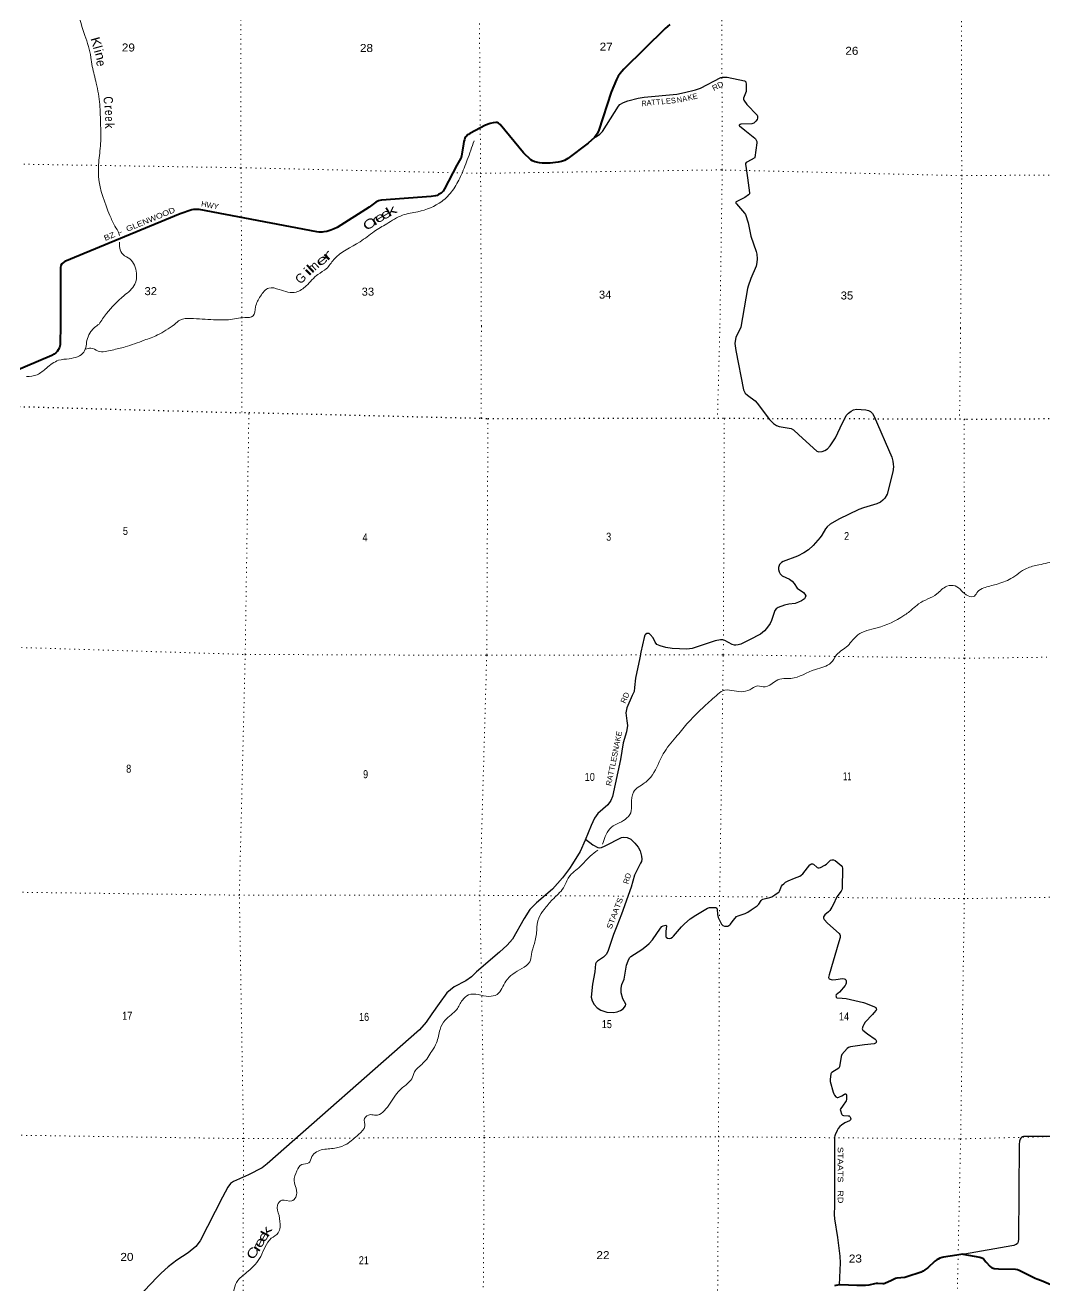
# Model space of a CAD drawing. Header units: feet. Extents: x -256679 to 5, y -731788 to -547785.
# Drawn here: x -118259 to -95959, y -615592 to -588025 of the extents above; entities that cross this region are included whole.
import ezdxf
from ezdxf.enums import TextEntityAlignment as Align

# ---------------------------------------------------------------- set-up
doc = ezdxf.new("R2010")
doc.units = ezdxf.units.FT
doc.header["$LTSCALE"] = 70
doc.linetypes.add('DOTTED', pattern=[1.5, 0.3, -1.2])
for name, color, linetype, lineweight in [('26', 7, 'Continuous', 40), ('29', 7, 'Continuous', 25), ('39', 7, 'Continuous', 13), ('6', 7, 'DOTTED', 25), ('7', 7, 'DOTTED', 13)]:
    doc.layers.add(name, color=color, linetype=linetype, lineweight=lineweight)
for name, color, linetype in [('27', 7, 'Continuous'), ('30', 7, 'Continuous'), ('41', 7, 'Continuous')]:
    doc.layers.add(name, color=color, linetype=linetype)

msp = doc.modelspace()

# ---------------------------------------------------------------- linework, layer by layer
at = {"layer": '26'}
for points in [[(-104158.76, -588011.61), (-104260.39, -588099.27), (-105165.05, -588988.85), (-105212.03, -589038.13), (-105244.38, -589077.98), (-105287.93, -589138.98), (-105328.06, -589211.51), (-105439.54, -589486.93), (-105711.92, -590319.97), (-105752.03, -590400.18), (-105810.02, -590479.24), (-105947.8, -590601.92), (-106391.58, -590943.01), (-106461.55, -590982.79), (-106530.94, -591005.26), (-106598.35, -591021.25), (-106777.01, -591039.15), (-106953.98, -591042.61), (-107013.71, -591037.63), (-107115.74, -591012.73), (-107165.51, -590992.81), (-107201.3, -590969.84), (-107357.94, -590817.53), (-107869.76, -590198.48), (-107909.79, -590165.06), (-107933.84, -590154.29), (-107961.83, -590151.17), (-108024, -590157.66), (-108088.75, -590173.58), (-108189.03, -590209.82), (-108537.3, -590394.58), (-108566.35, -590411.83), (-108581.79, -590422.29), (-108600.76, -590440.64), (-108618.49, -590460.88), (-108630, -590474.88), (-108640.89, -590498.23), (-108653.02, -590531.53), (-108663.29, -590566.71), (-108675.01, -590617.1), (-108717.41, -590884.81), (-108722.48, -590905.33), (-108726.74, -590918.43), (-108733.59, -590935.23), (-108818.81, -591084.67), (-109086.94, -591605.68), (-109118.18, -591652.65), (-109137.96, -591674.15), (-109161.6, -591694.07), (-109217.59, -591728.93), (-109251.19, -591746.36), (-109286.03, -591757.57), (-109380.24, -591771.82), (-110465.93, -591848.96), (-110503.54, -591855.31), (-110532.16, -591865.27), (-110562.02, -591878.96), (-110588.79, -591895.6), (-110734.43, -592004.15), (-111438.59, -592447.31), (-111499.91, -592478.25), (-111575.46, -592508.31), (-111664.96, -592532.41), (-111728.5, -592544.42), (-111764.59, -592548.15), (-111826.8, -592546.91), (-111879.6, -592539.85), (-114456.62, -592055.44), (-114543.01, -592051.39), (-114580.34, -592056.37), (-114617.13, -592063.53), (-114866.79, -592150.77), (-117391.12, -593190.58), (-117415.58, -593202.99), (-117455.82, -593240.38), (-117476.66, -593282.48), (-117485.69, -593322.55), (-117489.81, -593378.59), (-117485.55, -594559.03)], [(-117485.55, -594559.03), (-117495.4, -595016.54), (-117508.46, -595073.27), (-117535.78, -595122.69), (-117559.47, -595158.33), (-117587.8, -595188.57), (-117627.47, -595218.81), (-117674.35, -595246.5), (-119382.98, -595965.83)], [(-97748.54, -614903.4), (-97881.72, -614923.75), (-98176.96, -614966.46), (-98204.32, -614972.61), (-98253.46, -614990.09), (-98293.13, -615008.99), (-98323.36, -615026.94), (-98362.81, -615056.23), (-98519.45, -615196.01), (-98578.85, -615244.78), (-98618.52, -615270.3), (-98641.18, -615282.59), (-98665.96, -615293.72), (-98976.96, -615398.36), (-98996.8, -615404.03), (-99018.81, -615408.66), (-99191.37, -615428.6), (-99222.54, -615434.27), (-99253.23, -615445.14), (-99323.66, -615480.47)], [(-97748.54, -614903.4), (-97376.59, -614968.47), (-97338.83, -614979.27), (-97319.05, -614988.26), (-97299.27, -615004.46), (-97245.04, -615070.11), (-97155.43, -615169.98), (-97117.43, -615197.08), (-97090.7, -615207.76), (-97069.13, -615213.15), (-96973.37, -615221.88), (-96596.25, -615229.35), (-96554.96, -615236.08), (-96520.73, -615249.14), (-96433.05, -615290.84), (-96169.22, -615421.85), (-96133.26, -615439.84), (-96031.39, -615479.38), (-95777.66, -615587.2)], [(-99323.66, -615480.47), (-99373.61, -615505.53), (-99455.36, -615539.65), (-99480.86, -615546.26), (-99504.47, -615549.1), (-99611.21, -615544.37), (-99650.13, -615544.55), (-99682.05, -615548.15), (-99806.45, -615576.03), (-99877.08, -615584.53), (-99957.37, -615588.31), (-100068.86, -615587.02), (-100435.33, -615571.53), (-100487.71, -615575.55), (-100530.68, -615584.52), (-100557.6, -615593.5)]]:
    msp.add_lwpolyline(points, dxfattribs=at)
at = {"layer": '29'}
for points in [[(-105788.96, -590474.03), (-105694.07, -590409.54), (-105634.31, -590352.24), (-105282.89, -589792.4), (-105250, -589761.06), (-105176.15, -589713.28), (-105079.71, -589680.28), (-104851.95, -589622.29), (-104718.56, -589600.96), (-104005.78, -589532.66), (-103835.88, -589499.65), (-103594.71, -589440.31), (-103488.24, -589400.7), (-103041.58, -589170.6), (-103016.99, -589162.4), (-102989.81, -589159.43), (-102905.01, -589164.19), (-102526.91, -589237.35), (-102511.92, -589247.46), (-102500.56, -589260.31), (-102495.12, -589279.11), (-102492.38, -589303.48), (-102489.19, -589451.2), (-102491.4, -589474.08), (-102550.97, -589616.37), (-102551.96, -589627.25), (-102550.7, -589640.83), (-102543.06, -589662.85), (-102473.69, -589757.02), (-102251.34, -589995.21), (-102242.09, -590011.98), (-102239.13, -590028.8), (-102243.08, -590059.46), (-102251.98, -590083.19), (-102278.71, -590125.75), (-102319.19, -590163.3), (-102341.92, -590173.19), (-102366.8, -590178.19), (-102603.8, -590186.9), (-102623.13, -590192.97), (-102632.02, -590197.92), (-102639.85, -590207.08), (-102640.92, -590215.72), (-102634.99, -590225.61), (-102520.65, -590323.14), (-102300.7, -590493.1), (-102283.61, -590512.43), (-102267.79, -590540.12), (-102259.89, -590569.79), (-102259.91, -590599.35), (-102301.9, -590916.94), (-102306.84, -590928.81), (-102314.23, -590934.69), (-102458.44, -591009.37), (-102490.68, -591028.7), (-102504.43, -591045.63), (-102507.48, -591061.33), (-102491.75, -591155.98), (-102462.45, -591358.6), (-102417.05, -591691.34), (-102416.56, -591710.14), (-102422.2, -591719.75), (-102438.8, -591736.84), (-102518.2, -591794.29), (-102710.12, -591887.17), (-102717.04, -591897.06), (-102718.45, -591905.26), (-102716.05, -591916.84), (-102704.24, -591931.31), (-102523.32, -592131.46), (-102504.02, -592163.54), (-102444.71, -592346.01), (-102384.77, -592636.86), (-102272.27, -592970.13), (-102257.93, -593033.89), (-102250.52, -593136.29), (-102254.48, -593213.43), (-102272.52, -593290.83), (-102385.45, -593564.11), (-102449.19, -593727.72), (-102464.56, -593781.1), (-102606.87, -594629.65)], [(-102606.87, -594629.65), (-102713.39, -594852.52), (-102724.57, -594888.17), (-102736.09, -594982.7), (-102716.85, -595137.21), (-102546.48, -595996.63), (-102528.37, -596041.93), (-102511.3, -596068.85), (-102458.95, -596117.44), (-102292.93, -596235.23), (-102246.04, -596293.11), (-101979.45, -596649.72), (-101891.48, -596733.58), (-101828.09, -596775.87), (-101771.89, -596797.42), (-101505.71, -596843.25), (-101452.3, -596875.53), (-101340.16, -596980.65), (-100947.41, -597342.08), (-100902.94, -597352.74), (-100827.48, -597346.7), (-100767.11, -597322.54), (-100710.76, -597285.46), (-100652.41, -597225.89), (-100535.26, -597045.99), (-100434.5, -596832.11)], [(-100434.5, -596832.11), (-100306.43, -596560.25), (-100253.98, -596507.06), (-100196.63, -596464.77), (-100142.3, -596437.59), (-100077.36, -596419.38), (-99873.12, -596434.73), (-99816.31, -596449.67), (-99771.03, -596470.81), (-99728.77, -596513.1), (-99692.55, -596579.54), (-99307.56, -597472.95), (-99280.53, -597561.14), (-99271.48, -597624.57), (-99268.46, -597681.96), (-99279.13, -597787.92), (-99403.82, -598276.33), (-99457.11, -598367.56), (-99499.36, -598412.87), (-99553.7, -598455.15), (-99633.27, -598491.39), (-99924.96, -598578.98), (-100026.51, -598615.17), (-100464.26, -598826.89), (-100653.92, -598935.38), (-100719.49, -598991.65), (-100756.55, -599035.05), (-100835.03, -599177.01), (-100868.93, -599227.28), (-101022.17, -599403.53), (-101128.7, -599496.28), (-101230.44, -599563.61), (-101367.77, -599633.08), (-101681.7, -599753.88), (-101717.03, -599775.19), (-101760.18, -599820.33), (-101785.68, -599881.01), (-101784.32, -599926.04), (-101769.23, -599980.41), (-101745.08, -600022.69), (-101702.49, -600064), (-101540.62, -600139.23), (-101482.48, -600179.75), (-101436.93, -600230.13), (-101371.36, -600334.81), (-101235.66, -600433.93), (-101204.78, -600463.66), (-101186.67, -600505.94), (-101200.14, -600538.42), (-101216.86, -600566.35), (-101281.75, -600614.67), (-101345.14, -600644.87), (-101421.15, -600669.32), (-101556.43, -600684.14), (-101653.69, -600705.92), (-101788.85, -600759.65), (-101831.11, -600786.83), (-101864.62, -600824.86), (-101933.74, -601043.56), (-101966.24, -601110.92), (-102045.42, -601218.73), (-102090.7, -601267.06), (-102179.73, -601338.11), (-102413.67, -601466.4), (-102606.85, -601560.03), (-102667.22, -601575.13), (-102713.82, -601585.29), (-102748.72, -601584.19), (-102793.99, -601569.09), (-102959.65, -601479.45), (-103000.76, -601466.4), (-103049.05, -601463.38), (-103166.01, -601488.14), (-103673.64, -601653.29), (-103788.57, -601668.76), (-104110.31, -601654.48), (-104247.37, -601635.54), (-104371.13, -601599.3), (-104442.36, -601564.12), (-104482.81, -601517.75), (-104523.74, -601419.24), (-104586.95, -601345.59), (-104612.6, -601330.49), (-104639.46, -601328.27), (-104663.92, -601327.47), (-104689.58, -601345.59), (-104703.16, -601363.71), (-104724.02, -601413.94), (-104791.79, -601738.31), (-104816.47, -601857.77)], [(-104816.47, -601857.77), (-104908.86, -602304.97), (-104929.54, -602508.41), (-104943.13, -602595.99), (-104980.91, -602683.45), (-105100.08, -602952.39), (-105119.05, -603061.5), (-105099.93, -603238.06), (-105088.01, -603338.99), (-105105.16, -603476.62), (-105180.51, -603718.74), (-105236.45, -604081.29), (-105414.88, -604894.16), (-105453.24, -604982.03), (-105517.96, -605073.95), (-105730.94, -605265.93), (-105805.89, -605364.82), (-105878.83, -605526.76), (-106014.68, -605848.69), (-106117.3, -606093.5), (-106287.74, -606364.21), (-106355.76, -606468.01), (-106506.68, -606667.35), (-106727.23, -606914.76), (-107079.3, -607215.24), (-107218.27, -607362.72), (-107345.49, -607562.4), (-107602.37, -608008.35), (-107715.03, -608145.47), (-107884.08, -608298.77), (-108389.05, -608728.59), (-108495.83, -608835.92), (-108618.41, -608925.61), (-108879.48, -609056.25), (-109039.15, -609186.27), (-109205.82, -609417.05), (-109365.23, -609644.59), (-109491.91, -609826.58), (-109631.42, -609991.75), (-112966.14, -612925.39), (-113078.13, -613009.1), (-113375.37, -613161.57), (-113700.62, -613307.84), (-113769.04, -613354.28), (-113827.47, -613437.35), (-113942.77, -613657.15), (-114430.08, -614610.72), (-114523.16, -614732.1), (-114692.13, -614871.36), (-114939.33, -615032.17), (-115130.35, -615178.54), (-115281.29, -615312.67), (-115378.53, -615413.61)], [(-106003.15, -605821.38), (-105841.12, -605951.58), (-105731.07, -606008.91), (-105702.27, -606011.98), (-105657, -606005.94), (-105576.65, -605973.81), (-105219.32, -605788.48), (-105169.03, -605779.95), (-105092.55, -605788.48), (-105015.04, -605827.06), (-104926.53, -605909.29), (-104851.07, -605996.88), (-104812.03, -606083), (-104781.65, -606196.22), (-104775.61, -606262.67), (-104780.14, -606311), (-104798.25, -606350.26), (-104928.92, -606611.57), (-105006.39, -606875.73), (-105215.71, -607463.85), (-105321.17, -607730.24)], [(-101435.34, -606680.44), (-101317.5, -606634.85), (-101285.54, -606613.04), (-101253.85, -606582.84), (-101095.38, -606386.52), (-101074.25, -606369.91), (-101057.71, -606363.85), (-101036.52, -606365.38), (-101015.39, -606374.44), (-100938.42, -606442.39), (-100911.93, -606451), (-100890.12, -606452.97), (-100862.96, -606443.9), (-100769.42, -606393.78), (-100733.92, -606369.91), (-100643.37, -606282.32), (-100616.58, -606274.46), (-100579.98, -606277.79), (-100546.77, -606292.89), (-100410.94, -606403.14), (-100391.32, -606431.83), (-100383.16, -606458.42), (-100392.08, -606904.51), (-100396.61, -606933.21), (-100411.78, -606961.49), (-100506.56, -607087.19), (-100587.57, -607259.1), (-100615.45, -607310.75), (-100662.99, -607387.76), (-100686.52, -607414.85), (-100769.39, -607482.9), (-100786.75, -607502.54), (-100795.24, -607524.43), (-100795.81, -607550.86), (-100781.47, -607579.55), (-100709.8, -607659.31), (-100458.5, -607887.62), (-100443.41, -607907.26), (-100434.76, -607929.75), (-100431.34, -607946.52), (-100434.36, -607975.21), (-100461.51, -608067.93), (-100677.54, -608790.34), (-100687.91, -608846.58), (-100685.65, -608863.2), (-100671.98, -608878.59), (-100633.58, -608894.91), (-100596.6, -608897.93), (-100529.84, -608893.54), (-100382.29, -608873.77), (-100345.48, -608878.69), (-100327.96, -608887.36), (-100311.36, -608902.46), (-100300.79, -608925.11), (-100300.79, -608947.77), (-100305.32, -608973.44), (-100312.87, -608999.11), (-100328.19, -609023.16), (-100449.13, -609170.75), (-100518.12, -609230.17), (-100525.67, -609248.29), (-100523.74, -609268.52), (-100518.12, -609283.02), (-100507.56, -609292.08), (-100391.7, -609299.44), (-100305.32, -609307.19), (-99924.99, -609394.78), (-99881.48, -609409), (-99680.5, -609491.43), (-99657.11, -609508.03), (-99643.72, -609526.82), (-99635.98, -609544.28), (-99635.98, -609550.32), (-99644.27, -609566.94), (-99695.86, -609621.85)], [(-104614.13, -608105.06), (-104541.56, -608027.59), (-104365.97, -607768.07), (-104333.42, -607736.59), (-104303.23, -607718.46), (-104245.47, -607706.69), (-104230.79, -607718.46), (-104250.17, -607843), (-104248.9, -607920.82), (-104245.88, -607951.03), (-104236.83, -607969.15), (-104212.85, -607987.6), (-104173.44, -607996.33), (-104140.24, -607987.27), (-104097.98, -607966.13), (-104076.44, -607948.38), (-103903.12, -607740.98), (-103841.41, -607676.18), (-103711.62, -607564.43), (-103591.35, -607488.35), (-103337.33, -607334.88), (-103315.44, -607324.31), (-103290.02, -607319.87), (-103153.82, -607320.75), (-103132.08, -607331.86), (-103123.02, -607359.05), (-103118.56, -607475.36), (-103103.4, -607534.22), (-103031.49, -607684.44), (-103003.03, -607712.42), (-102964.55, -607727.52), (-102913.99, -607729.04), (-102891.35, -607726.02), (-102869.39, -607713.56), (-102849.09, -607698.83), (-102834, -607685.24), (-102772.66, -607599.9), (-102732.88, -607549.33), (-102698.17, -607517.61), (-102661.98, -607500.36), (-102513.49, -607449.19), (-102453.67, -607417.94), (-102381.23, -607368.11), (-102248.22, -607280.47), (-102225.03, -607262.4), (-102209.94, -607242.77), (-102159.49, -607162.75), (-102143.53, -607147.63), (-102125.42, -607137.06), (-101974.5, -607100.81), (-101930.73, -607084.03), (-101861.31, -607043.43), (-101788.05, -606992.72), (-101770.76, -606975.47), (-101761.7, -606961.88), (-101715.22, -606852.84), (-101693.78, -606825.96), (-101669.64, -606801.8), (-101626.63, -606764.06), (-101572.39, -606733.46), (-101435.34, -606680.44)], [(-105321.17, -607730.24), (-105392.27, -607909.82), (-105516.37, -608283.96), (-105551.36, -608343.67), (-105609.14, -608407.67), (-105741.52, -608491.66), (-105771.7, -608521.87), (-105788.14, -608548.87), (-105803.08, -608727.22), (-105848.52, -608995.59), (-105877.35, -609279.96), (-105858.4, -609360.44), (-105813.96, -609437.02), (-105747.56, -609509.51), (-105672.09, -609560.85), (-105535.15, -609605.13), (-105394.4, -609612.2), (-105312.9, -609600.12), (-105238.52, -609570.95), (-105180.09, -609536.69), (-105127.84, -609469.41), (-105122.74, -609434), (-105189.14, -609314.63), (-105225.36, -609186.34), (-105226, -609081.81), (-105210.27, -609002.1), (-105160.9, -608885.74), (-105109.27, -608581.32), (-105074.44, -608482.6), (-105041.24, -608416.16), (-105014.15, -608391.45), (-104768.99, -608238.65), (-104671.48, -608156.41), (-104614.13, -608105.06)], [(-99695.86, -609621.85), (-99728.51, -609656.6), (-99889.63, -609827.99), (-99919.71, -609875.01), (-99940.84, -609923.33), (-99949.9, -609970.15), (-99946.88, -609989.78), (-99936.61, -610004.13), (-99838.87, -610084.96), (-99667.2, -610200.35), (-99651.44, -610215.55), (-99644.27, -610229.89), (-99641.63, -610241.98), (-99644.27, -610255.57), (-99649.93, -610272.18), (-99660.87, -610285.77), (-99672.57, -610294.83), (-99689.75, -610302.46), (-99902.19, -610325.15), (-100204.58, -610366.57), (-100230.23, -610374.12), (-100249.01, -610381.06), (-100280.04, -610405.83), (-100394.74, -610537.21), (-100405.31, -610553.83), (-100412.25, -610574.49), (-100446.81, -610806.02), (-100452.84, -610821.12), (-100463.66, -610834.81), (-100615.84, -610928.34), (-100629.42, -610940.42), (-100640.56, -610957.98), (-100650.55, -611082.38), (-100649.43, -611124.33), (-100590.54, -611359.3), (-100575.85, -611396.47), (-100557.74, -611423.65), (-100527.56, -611459.9), (-100513.97, -611468.96), (-100496.97, -611472.18), (-100486.81, -611473.49), (-100465.68, -611467.45), (-100400.63, -611434.71), (-100341.92, -611397.98), (-100326.83, -611393.45), (-100314.3, -611395.16), (-100299.66, -611404.02), (-100292.12, -611425.16), (-100293.62, -611514.27), (-100303.05, -611545.61), (-100379.78, -611665.42), (-100421.91, -611718.14), (-100430.97, -611739.28), (-100428.35, -611761.34), (-100407.57, -611829.9), (-100397.01, -611846.51), (-100382.77, -611857.88), (-100359.28, -611867.65), (-100260.66, -611872.7), (-100238.54, -611878.22), (-100224.96, -611888.8), (-100205.34, -611920.51), (-100200.81, -611943.16), (-100209.05, -611965.26), (-100226.47, -611980.92), (-100335.58, -612030.61), (-100404.56, -612076.06), (-100442.29, -612107.77), (-100476.43, -612154.01), (-100498.13, -612193.85), (-100547.18, -612293.53), (-100553.21, -612311.65), (-100557.52, -612343.96), (-100555.2, -613845.72), (-100562.26, -614033.26), (-100558.64, -614126.4), (-100492.63, -614535.84)], [(-95764.2, -612326.82), (-96425.76, -612329.99), (-96445.66, -612335.31), (-96466.44, -612346.65), (-96481.55, -612359.89), (-96498.04, -612385.87), (-96509.89, -612426.04), (-96518.42, -612504.13), (-96530.71, -614570.07), (-96538.23, -614623.4), (-96544.84, -614648.92), (-96559.05, -614668.24), (-96583.56, -614686.72), (-96609.07, -614699.01), (-96637.4, -614708.46), (-96681.37, -614717.9), (-96679.37, -614717.91), (-97715.4, -614898.33), (-97748.54, -614903.4)], [(-100492.63, -614535.84), (-100438.51, -614945.4), (-100435.39, -615091.59), (-100456.57, -615570.63)], [(-115378.53, -615413.61), (-115652.54, -615698.04), (-115710.29, -615771.05), (-115728.01, -615812.81), (-115763.18, -615929.11), (-115874.68, -616189.04), (-115921.19, -616232.63), (-115969.48, -616256.8), (-116097.43, -616267.8), (-116392.06, -616250.76), (-116459.92, -616255.44), (-116508.27, -616283.97), (-116598.66, -616358.8), (-116761.7, -616512.14), (-117029.21, -616692.1)]]:
    msp.add_lwpolyline(points, dxfattribs=at)
at = {"layer": '39'}
for points in [[(-116672.7, -586402.2), (-116815.83, -586837.23), (-117095.23, -587307.68), (-117101.93, -587721.34), (-116952.32, -588249.98), (-116821.46, -588728.6), (-116790.74, -588927.08), (-116703.55, -589293.68), (-116629.18, -589756.77), (-116609.25, -590208.33), (-116605.34, -590509.45), (-116640.16, -590925.39), (-116652.89, -591339.11), (-116406.69, -592184.06), (-116297.1, -592417.94), (-116210.64, -592573.72), (-116194.87, -592626.49)], [(-108441.87, -590554.73), (-108589.34, -590965.71), (-108737.38, -591332.52), (-108910.36, -591637.33), (-109148.5, -591878.51), (-109670.35, -592102.29), (-110007.12, -592179.76), (-110350.53, -592365.72), (-110627.75, -592539), (-110934.5, -592760.75), (-111508.5, -593149.66), (-111672.78, -593349.98), (-111856.14, -593474.19), (-112112.26, -593723.57), (-112331.66, -593860.16), (-112704.32, -593805.46), (-112931.95, -593771.47), (-113112.6, -593949.87), (-113218.11, -594185.77), (-113271.85, -594383.04), (-113456.35, -594418.92), (-113813.64, -594464.46), (-114137.33, -594465.51), (-114640.33, -594438.15), (-114875.12, -594472.49), (-114995, -594571.7)], [(-116198.48, -592767.75), (-116192.34, -592898.81), (-116118.15, -593038.65), (-115972.13, -593135.65), (-115825.34, -593447.48), (-115862.39, -593690.77), (-116096.43, -593937.93), (-116481.38, -594331.08), (-116644.2, -594561.74)], [(-116643.63, -594560.93), (-116822.54, -594720.78), (-116898.21, -594878.41), (-116977.25, -595176.39), (-117297.25, -595317.33), (-117528.07, -595352.94), (-117794.26, -595524.54), (-117998.04, -595666.74), (-118229.32, -595710.22)], [(-116939.75, -595108.98), (-116822.06, -595085.82), (-116664.35, -595149.7), (-116355.53, -595128.98), (-116074.29, -595059.83), (-115656.04, -594913.94), (-115362.33, -594798.79), (-115180.96, -594694.46), (-114995, -594571.7)], [(-95711.14, -599739.96), (-96087.77, -599827.41), (-96357.04, -599902.71), (-96697.9, -600127.66), (-97023.77, -600252.48), (-97293.08, -600331.79), (-97426.11, -600410.58), (-97499.22, -600510.07), (-97633.44, -600504.6), (-97917.91, -600286.91), (-98098.34, -600292.98), (-98320.41, -600461.05), (-98719.32, -600679.35), (-98848.65, -600790.26), (-99042.44, -600934.58), (-99626.21, -601203.02), (-100050.57, -601358.87), (-100269.28, -601593.17), (-100511.73, -601797.12), (-100637.66, -601970.25), (-100973.7, -602111.01), (-101512.69, -602307.73), (-101713.19, -602317.59), (-101872.15, -602384.06), (-102073.62, -602494.19), (-102243.78, -602474.3), (-102410.91, -602556.72), (-102599.72, -602600.81), (-102998.31, -602578.43), (-103147.66, -602687.12), (-103442.86, -602956.69), (-103784.9, -603303.97), (-104026.17, -603592.17), (-104302.26, -603958.22), (-104541.19, -604418.94), (-104713.24, -604595.57), (-104955.64, -604793.51), (-104996.25, -605055.81), (-105016.13, -605246.13), (-105133.77, -605391.27), (-105472.43, -605596.18), (-105574.31, -605769.57), (-105634.8, -605935.7)], [(-105731.42, -606066.32), (-105901.08, -606195.24), (-106117.72, -606423.54), (-106368.44, -606653.48), (-106486.95, -606888.86), (-106731.98, -607150.95), (-106908.37, -607361.63), (-107028.42, -607548.86), (-107071.15, -607823.17), (-107121.99, -608107.43), (-107188.44, -608347.38), (-107224.06, -608507.45), (-107397.83, -608653.98), (-107745.2, -608931.01), (-107938.38, -609219.73), (-108117.15, -609261.92), (-108561.75, -609231.02), (-108695.11, -609343.9), (-108821.34, -609549.11), (-109074.11, -609783.04), (-109186.3, -609986.4), (-109261.27, -610278.41), (-109363.21, -610457.82), (-109560.2, -610726.44), (-109746.39, -610914.96), (-109806, -611068.75), (-109891.09, -611164.1), (-110066.9, -611314.62), (-110308.53, -611640.93), (-110591.24, -611862.5), (-110709.35, -611849.18), (-110834.41, -611932.06), (-110832.07, -612104.57), (-110966.03, -612279.62), (-111226.6, -612491.4), (-111449.88, -612577.22), (-111746.82, -612612.11), (-111988.79, -612765.93), (-112056.27, -612905.59), (-112210.9, -612938.01), (-112318.48, -613079.25), (-112374.7, -613297.25), (-112334.18, -613460.15), (-112342.06, -613652.61), (-112429.04, -613735.9), (-112647.32, -613719.5), (-112740.54, -613826.79), (-112706.68, -614055.8), (-112681.07, -614308.79)], [(-112681.07, -614308.79), (-112726.38, -614434.66), (-112875.83, -614553.38), (-113108.12, -614949.98), (-113381.78, -615271.93), (-113606.21, -615476.08), (-113720.33, -615879.98), (-113711.73, -616026.49), (-113633.42, -616217.88), (-113660.75, -616349.95), (-113845, -616337.93), (-114006.45, -616454.51), (-114160.7, -616655.41), (-114387.89, -616937.75), (-114538.42, -617168.77), (-114735.26, -617421.35), (-115014.57, -617498.55), (-115222.21, -617418.08), (-115315.15, -617288.71), (-115417.31, -617283.59), (-115546.09, -617544.93), (-115794.97, -617790.94), (-116008.21, -617874.87), (-116067.49, -617787.98), (-115983.36, -617584.32), (-116027.99, -617433.41), (-116190.07, -617407.58), (-116553.43, -617471.83), (-116738.29, -617521.98), (-116890.69, -617738.94), (-117163.03, -617924.52), (-117767.06, -618008.22), (-118138.31, -618266.94), (-118416.46, -618638.98), (-118565.72, -618737.64), (-118789.53, -618671.03), (-119106.68, -618723.75), (-119446.47, -618838.4), (-120067.19, -619196.7), (-120640.69, -619439.18), (-121000.04, -619503.48), (-121286.07, -619654.81), (-121434.08, -619831.71), (-121537.76, -620191.6), (-121561.66, -620590.47), (-121542.15, -620853.42), (-121432.15, -621083.26), (-121456.15, -621285.57), (-121487.03, -621578.06), (-121624.06, -621863.38), (-121754.83, -622122.7), (-122036.72, -622589.36), (-122235.26, -622689.1), (-122609.18, -622723.59), (-122791.4, -622793.38), (-122893.36, -622768.2), (-123046.76, -622880.86), (-123343.75, -622921.77), (-123548.38, -622884.66), (-123567.76, -622888.7)]]:
    msp.add_spline(points, degree=3, dxfattribs=at)
at = {"layer": '6'}
msp.add_lwpolyline([(-125905.27, -596288.19), (-124141.49, -596265.45), (-123951.28, -596289.65), (-118829.92, -596353.14), (-118601.43, -596357.71), (-113567.89, -596497.84), (-113366.52, -596494.68), (-108287.86, -596619.87), (-108137.55, -596623.57), (-103111.73, -596617.78), (-102967.4, -596619.4), (-97823.52, -596635.01), (-97667.78, -596640.55), (-95699.41, -596626.12)], dxfattribs=at)
at = {"layer": '7'}
for p, q in [((-113518.81, -594578.79), (-113520.92, -596498.97)), ((-108281.99, -594603.84), (-108287.86, -596619.87)), ((-103064.41, -594627.61), (-103117.52, -596617.71)), ((-97800.4, -594650.41), (-97823.52, -596635.01))]:
    msp.add_line(p, q, dxfattribs=at)
for points in [[(-113758.87, -548906.73), (-113813.38, -554029.99), (-113831.49, -559298.55), (-113794.94, -564596.7), (-113555.21, -569902.98), (-113570.79, -575211.67), (-113608.96, -580484.43), (-113539.98, -585802.36), (-113539.08, -591141.01), (-113518.81, -594578.79)], [(-103183.76, -548956.29), (-103234.33, -553988.17), (-103202.27, -559250.23), (-103219.31, -564601.1), (-103137.33, -569932.1), (-103142.05, -575207.41), (-103099.28, -580519.57), (-103030.61, -585813.41), (-103013.17, -591188.04), (-103064.41, -594627.61)], [(-97800.4, -594650.41), (-97776.01, -591315.2), (-97788.24, -586032.87), (-97768.06, -580768.31), (-97906.08, -575553.43), (-97909.63, -570164.61), (-97909.31, -564609.11), (-97917.98, -559290.61), (-97903.78, -554030.12), (-97874.43, -548979.35)], [(-108281.99, -594603.84), (-108297.96, -591264.12), (-108339.76, -585871.64), (-108342.63, -580535.02), (-108348.93, -575244.61), (-108337.89, -569895.8), (-108341.38, -569758.76)], [(-127568.61, -590962.89), (-124124.49, -591002.19), (-118815.9, -591056.4), (-113539.08, -591141.01), (-108297.96, -591264.12), (-103051.37, -591188.4), (-97776.01, -591315.2), (-95677.43, -591299.34)], [(-113684.89, -640235.4), (-113651.32, -638876.77), (-113699.83, -633620.94), (-113807.33, -628248.11), (-113685.89, -623038.31), (-113500.99, -617694.84), (-113482.7, -612373.57), (-113574.64, -607049.05), (-113446.65, -601785.17), (-113366.52, -596494.68)], [(-108137.55, -596623.57), (-108164.48, -601804.33), (-108314.35, -607051.92), (-108218.11, -612346.4), (-108252.1, -617633.39), (-108360.5, -622943.63), (-108565.09, -628250.77), (-108531.46, -633592.69), (-108491.66, -638918.62), (-108396.66, -640265.6)], [(-103123.6, -617582.63), (-103095.98, -612331.67), (-103070.36, -607080.68), (-102990.25, -601792.19), (-102967.41, -596619.4)], [(-97719.34, -596642.19), (-97716.64, -601867.42), (-97718.25, -607122.69), (-97800.05, -612379.06), (-97911.88, -617631.09), (-97854.47, -623001.35), (-97769.61, -628229.5), (-97835.93, -633542.21), (-97853.67, -638807.33), (-97866.51, -640307.41)], [(-127627.16, -601602.73), (-123947.27, -601585.1), (-118657.27, -601624.4), (-113446.65, -601785.17), (-108164.48, -601804.33), (-102990.25, -601792.19), (-97716.64, -601867.42), (-95720.94, -601843.88)], [(-95742.6, -607093.56), (-97726.28, -607124.6), (-103070.36, -607080.68), (-108314.35, -607051.92), (-113574.64, -607049.05), (-118724.02, -606981.24), (-123955.47, -606900.47), (-127656.67, -606965.52)], [(-127685.58, -612220.03), (-123919.96, -612254.44), (-118660.05, -612295.41), (-113482.7, -612373.57), (-108218.11, -612346.4), (-103095.98, -612331.67), (-97800.05, -612379.06), (-95764.2, -612326.82)]]:
    msp.add_lwpolyline(points, dxfattribs=at)

# ---------------------------------------------------------------- texts
at = {"layer": '27'}
for s, rotation, width, p in [('BZ  -  GLENWOOD', 22.388, 1.2, (-116508.78, -592743)), ('HWY', 349.354, 0.9, (-114418.26, -591984.01))]:
    msp.add_text(s, height=120, rotation=rotation, dxfattribs=dict(at, width=width)).set_placement(p)
at = {"layer": '30'}
for s, rotation, width, p in [('RD', 27.256, 1.1, (-103198.15, -589464.99)), ('RD', 66.101, 1.05, (-105135.44, -602866.72)), ('RATTLESNAKE', 78.62, 1.05, (-105443.73, -604668.1)), ('STAATS', 68.9, 1.15, (-105437.98, -607801.6)), ('STAATS   RD', 270.089, 1.25, (-100487.2, -612553.18))]:
    msp.add_text(s, height=120, rotation=rotation, dxfattribs=dict(at, width=width)).set_placement(p)
for s, rotation, width, p in [('A', 5.473, 0.85, (-104609.97, -589780.68)), ('T', 5.473, 0.95, (-104508.17, -589771.39)), ('T', 5.473, 0.95, (-104408.33, -589762.1)), ('L', 5.473, 0.9, (-104295.88, -589751.33)), ('E', 5.473, 0.8, (-104184.83, -589740.69)), ('S', 5.473, 0.8, (-104076.62, -589730.32)), ('N', 10.995, 0.85, (-103938.71, -589713.19)), ('A', 10.995, 0.95, (-103824.56, -589691.01)), ('K', 13.823, 0.9, (-103702.44, -589662.48)), ('R', 6.085, 0.75, (-104716.5, -589794.04))]:
    msp.add_text(s, height=120, rotation=rotation, dxfattribs=dict(at, width=width)).set_placement(p, align=Align.CENTER)
msp.add_text('E', height=120, rotation=13.823, dxfattribs=at).set_placement((-103594.1, -589635.83), align=Align.CENTER)
msp.add_text('RD', height=120, rotation=73.655, dxfattribs=at).set_placement((-105069.33, -606814.96))
at = {"layer": '41'}
for s, rotation, width, p in [('K', 285.491, 1.15, (-116803.79, -588411.47)), ('n', 284.566, 1.15, (-116712.56, -588722.63)), ('e', 278.031, 0.9, (-116698.16, -588867.5)), ('C', 276.045, 0.85, (-116541.64, -589673.93)), ('e', 273.26, 0.8, (-116515.24, -589943.23)), ('e', 271.794, 0.75, (-116513.28, -590078.39)), ('k', 271.46, 0.9, (-116512.06, -590225.68)), ('e', 31.176, 1.5, (-110459.69, -592309.41)), ('e', 30.143, 1.5, (-110328.33, -592236.72)), ('k', 30.143, 1.7, (-110205.24, -592165.72)), ('C', 35.63, 1.45, (-110674.71, -592449.63)), ('r', 32.841, 1.75, (-110558.24, -592375.3)), ('r', 43.15, 2.2, (-111584.37, -593127.39)), ('e', 36.547, 1.7, (-111717.05, -593239.09)), ('i', 45.78, 1.9, (-112014.5, -593479.89)), ('l', 45.78, 1.8, (-111947.35, -593417.11)), ('e', 60.301, 1.45, (-112970.44, -614563.38)), ('k', 62.373, 1.6, (-112895.97, -614447.44)), ('r', 58.501, 1.7, (-113111.64, -614804.23)), ('e', 62.301, 1.4, (-113049.65, -614690.36)), ('C', 59.722, 1.35, (-113199.12, -614925.65))]:
    msp.add_text(s, height=200, rotation=rotation, dxfattribs=dict(at, width=width)).set_placement(p, align=Align.CENTER)
for s, rotation, p in [('l', 285.092, (-116770.43, -588533.72)), ('i', 285.092, (-116748.7, -588614.31)), ('r', 273.26, (-116525.83, -589821.51)), ('m', 42.899, (-111896.68, -593380.11)), ('G', 43.875, (-112165.12, -593627.88))]:
    msp.add_text(s, height=200, rotation=rotation, dxfattribs=at).set_placement(p, align=Align.CENTER)
at = {"layer": '7'}
for s, width, p in [('29', 1.1, (-116145.32, -588599.14)), ('28', 1.1, (-110937.91, -588610.56)), ('27', 1.1, (-105694.55, -588581.91)), ('26', 1.1, (-100322.32, -588671.74)), ('32', 1.05, (-115650.14, -593927.53)), ('33', 1.05, (-110900.33, -593938.41)), ('34', 1.05, (-105710.83, -594003.55)), ('35', 1.05, (-100422.59, -594022.68)), ('5', 0.85, (-116122.28, -599171.85)), ('4', 0.85, (-110880.18, -599311.95)), ('3', 0.85, (-105552.43, -599298.21)), ('2', 0.85, (-100348.75, -599284.07)), ('8', 0.85, (-116049.74, -604370.79)), ('9', 0.85, (-110869.11, -604491.04)), ('10', 0.85, (-106020.76, -604550.91)), ('11', 0.65, (-100371.04, -604534.69)), ('17', 0.85, (-116137.38, -609773.74)), ('16', 0.85, (-110957.92, -609797.49)), ('15', 0.85, (-105647.74, -609956.78)), ('14', 0.85, (-100461, -609788.99)), ('20', 1.1, (-116176.88, -615047.9)), ('21', 0.85, (-110962.97, -615120.41)), ('22', 1.1, (-105765.11, -615009.18)), ('23', 1.1, (-100244.81, -615083.28))]:
    msp.add_text(s, height=175, dxfattribs=dict(at, width=width)).set_placement(p)

doc.saveas('drawing.dxf')
